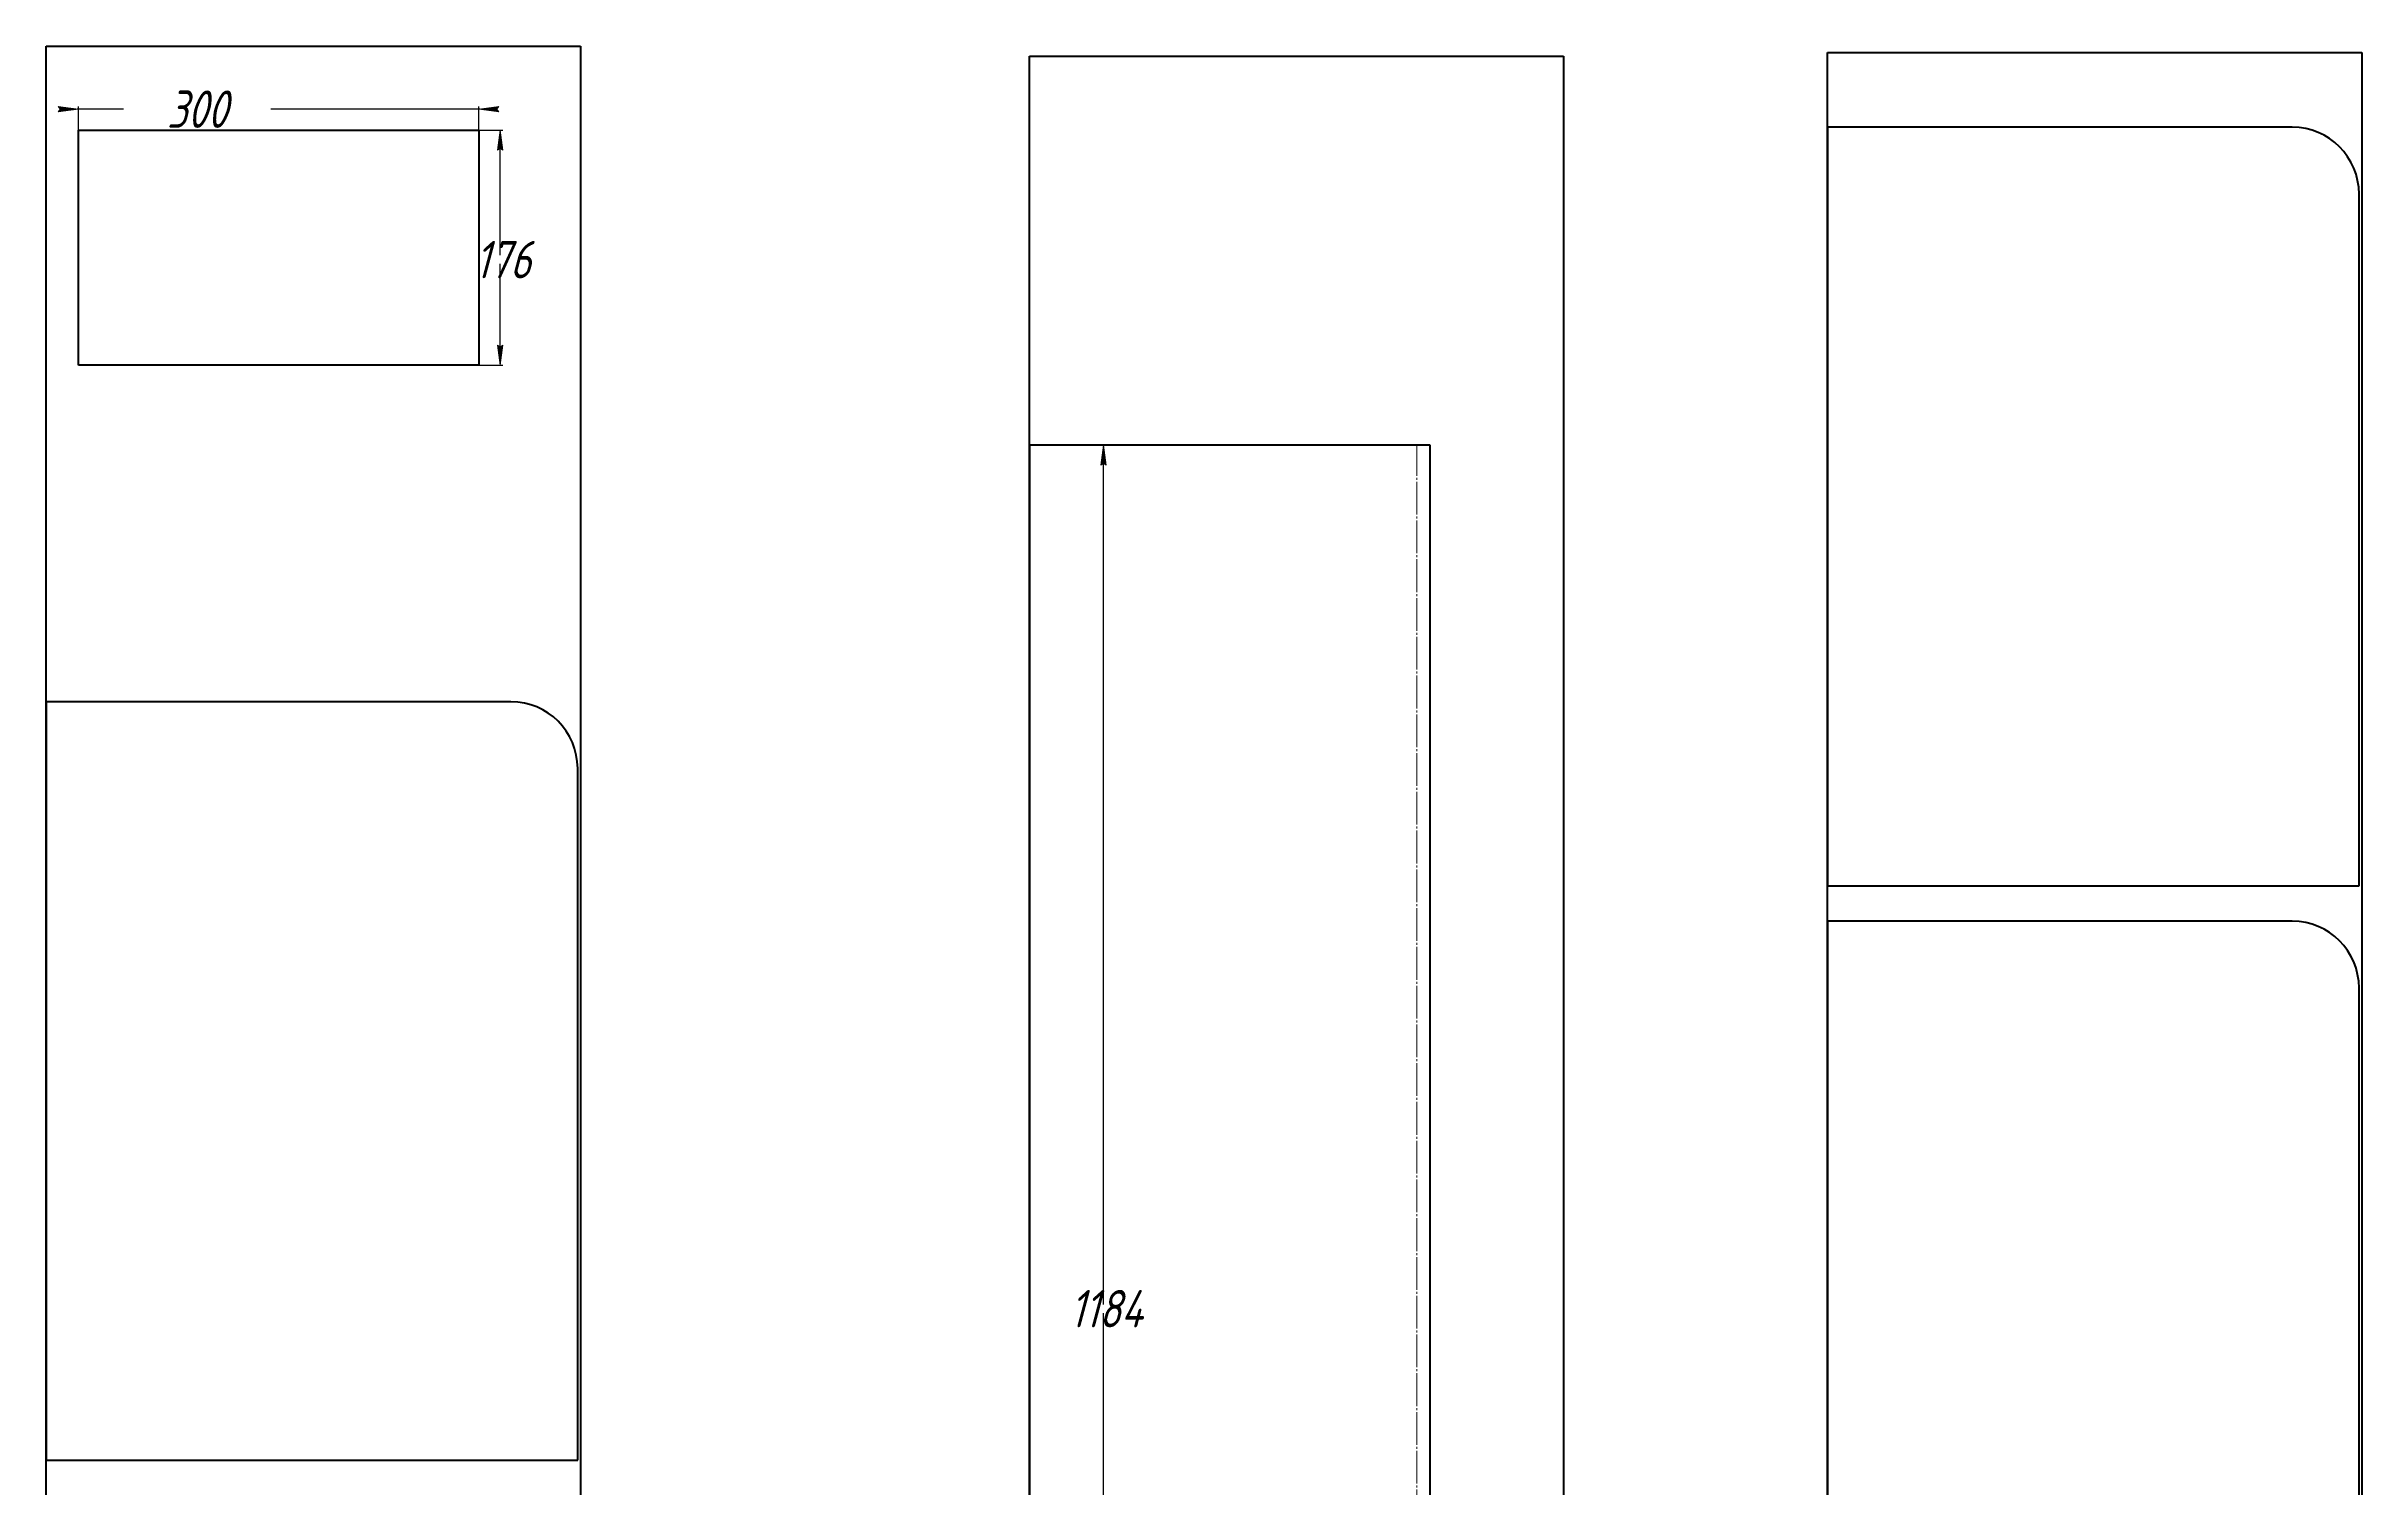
# Model space of a CAD drawing. Header units: millimetres. Extents: x -196 to 3476, y -2003 to 707.
# Drawn here: x 1742 to 3476, y -375 to 705 of the extents above; entities that cross this region are included whole.
import ezdxf

# ---------------------------------------------------------------- set-up
doc = ezdxf.new("R2010")
doc.units = ezdxf.units.MM
for name, pattern in [('K5LT_AXLED', [29.02777862548828, 24.52777862548828, -1.5, 1.5, -1.5]), ('K5LT_BASIC', [0]), ('K5LT_THIN', [0])]:
    doc.linetypes.add(name, pattern=pattern)
doc.layers.add('Системный слой', color=7, linetype='Continuous')
doc.styles.add('KDIMTEXTSTYLE', font='GOST_AU.SHX', dxfattribs={"width": 0.96, "oblique": 15, "height": 5})
doc.dimstyles.new('KDIMSTYLE (1.00)', dxfattribs={"dimtxt": 5, "dimasz": 1, "dimexe": 2, "dimexo": 0, "dimgap": 1, "dimtad": 1, "dimtxsty": 'KDIMTEXTSTYLE', "dimsah": 1, "dimcen": 0, "dimdle": 1, "dimadec": 0, "dimazin": 0, "dimtfac": 0.667, "dimtmove": 0, "dimatfit": 3, "dimfxl": 1, "dimtvp": 1, "dimtolj": 1, "dimtzin": 0, "dimarcsym": 0})

# ---------------------------------------------------------------- blocks, each defined once
blk = doc.blocks.new('U3')
at = {"layer": 'Системный слой', "color": 150, "linetype": 'K5LT_BASIC', "lineweight": 60, "true_color": 0x0080ff}
for p, q in [((1741.502215718783, -1995.254102410818), (1741.502215718783, 704.7458975891816)), ((1741.502215718783, 704.7458975891816), (2141.502215718783, 704.7458975891816)), ((2141.502215718783, 704.7458975891816), (2141.502215718783, -1995.254102410818)), ((2141.502215718783, -1995.254102410818), (1741.502215718783, -1995.254102410818))]:
    blk.add_line(p, q, dxfattribs=at)
blk = doc.blocks.new('U4')
at = {"layer": 'Системный слой', "color": 150, "linetype": 'K5LT_BASIC', "lineweight": 60, "true_color": 0x0080ff}
for p, q in [((2478.01869151539, -2002.624310881658), (2478.018691515391, 697.3756891183423)), ((2478.018691515391, 697.3756891183423), (2878.018691515391, 697.3756891183423)), ((2878.018691515391, 697.3756891183423), (2878.01869151539, -2002.624310881658)), ((2878.01869151539, -2002.624310881658), (2478.01869151539, -2002.624310881658))]:
    blk.add_line(p, q, dxfattribs=at)
blk = doc.blocks.new('U5')
at = {"layer": 'Системный слой', "color": 150, "linetype": 'K5LT_BASIC', "lineweight": 60, "true_color": 0x0080ff}
for p, q in [((3075.775584253677, -1999.864727823337), (3075.775584253677, 700.1352721766634)), ((3075.775584253677, 700.1352721766634), (3475.775584253677, 700.1352721766634)), ((3475.775584253677, 700.1352721766634), (3475.775584253677, -1999.864727823337)), ((3475.775584253677, -1999.864727823337), (3075.775584253677, -1999.864727823337))]:
    blk.add_line(p, q, dxfattribs=at)
blk = doc.blocks.new('KDIMARROW_01')
at = {"layer": 'Системный слой'}
blk.add_hatch(color=0, dxfattribs=at).paths.add_polyline_path([(0, 0), (-15, 1.974787473678591), (-13.5, 1.7e-15), (-15, -1.974787473678587)])
at = {"layer": 'Системный слой', "color": 0, "linetype": 'K5LT_THIN', "lineweight": 18}
for p, q in [((-13.5, 1.7e-15), (-15, 1.974787473678591)), ((-15, 1.974787473678591), (0, 0)), ((0, 0), (-15, -1.974787473678587)), ((-15, -1.974787473678587), (-13.5, 1.7e-15)), ((0, 0), (-1, 0))]:
    blk.add_line(p, q, dxfattribs=at)

msp = doc.modelspace()

# ---------------------------------------------------------------- linework, layer by layer
at = {"layer": 'Системный слой', "color": 150, "linetype": 'K5LT_BASIC', "lineweight": 60, "true_color": 0x0080ff}
for p, q in [((1765.502215718783, 465.9725491555375), (1765.502215718783, 641.9725491555375)), ((1765.502215718783, 641.9725491555375), (2065.502215718783, 641.9725491555374)), ((2065.502215718783, 641.9725491555374), (2065.502215718783, 465.9725491555375)), ((3423.775584253677, 644.148121943886), (3075.775584253677, 644.148121943886)), ((3075.775584253677, 644.148121943886), (3075.775584253677, 76.1481219438856)), ((3473.775584253677, 76.1481219438856), (3473.775584253677, 594.148121943886)), ((2065.502215718783, 465.9725491555375), (1765.502215718783, 465.9725491555375)), ((2778.018691515391, 406.0280137022517), (2478.018691515391, 406.0280137022517)), ((2478.018691515391, 406.0280137022517), (2478.018691515391, -777.9719862977483)), ((2778.018691515391, -777.9719862977483), (2778.018691515391, 406.0280137022517)), ((2089.502215718783, 213.9416177480139), (1741.502215718783, 213.9416177480139)), ((1741.502215718783, 213.9416177480139), (1741.502215718783, -354.0583822519866)), ((2139.502215718783, -354.0583822519866), (2139.502215718783, 163.9416177480139)), ((3075.775584253677, 76.1481219438856), (3473.775584253677, 76.1481219438856)), ((3423.775584253677, 49.6328889456255), (3075.775584253677, 49.6328889456255)), ((3075.775584253677, 49.6328889456255), (3075.775584253677, -518.367111054375)), ((3473.775584253677, -518.367111054375), (3473.775584253677, -0.3671110543745044)), ((1741.502215718783, -354.0583822519866), (2139.502215718783, -354.0583822519866))]:
    msp.add_line(p, q, dxfattribs=at)
at = {"layer": 'Системный слой', "color": 30, "linetype": 'K5LT_AXLED', "lineweight": 18, "true_color": 0xff8000}
msp.add_line((2768.018691515391, -777.9719862977483), (2768.018691515391, 406.0280137022517), dxfattribs=at)
at = {"layer": 'Системный слой', "color": 150, "linetype": 'K5LT_BASIC', "lineweight": 60, "true_color": 0x0080ff}
for centre in [(3423.775584253677, 594.148121943886), (2089.502215718783, 163.9416177480139), (3423.775584253677, -0.3671110543745044)]:
    msp.add_arc(centre, 50.00000000000001, 0, 90, dxfattribs=at)

# ---------------------------------------------------------------- block references
at = {"layer": 'Системный слой'}
for name in ['U3', 'U4', 'U5']:
    msp.add_blockref(name, (0, 0), dxfattribs=at)

# ---------------------------------------------------------------- dimensions: what is measured, and where the dimension line sits
at = {"layer": 'Системный слой', "color": 7}
msp.add_linear_dim(base=(1765.502215718783, 657.6753578630164), p1=(2065.502215718783, 641.9725491555374), p2=(1765.502215718783, 641.9725491555375), location=(1854.415217732943, 657.6753578630164), dimstyle='KDIMSTYLE (1.00)', override={"dimexo": 0, "dimtoh": 1, "dimpost": '\\H28.0;\\W0.965;\\Q15;<>', "dimblk1": 'KDIMARROW_01', "dimblk2": 'KDIMARROW_01', "dimse1": 0, "dimse2": 0, "dimclrt": 7, "dimtmove": 1, "dimtolj": 1}, dxfattribs=at).render()
for base, p1, p2, location in [((2081.468295099661, 641.9725491555374), (2065.502215718783, 465.9725491555375), (2065.502215718783, 641.9725491555374), (2083.468295099661, 545.0175510500374)), ((2533.33762209088, 406.0280137022517), (2478.018691515391, -777.9719862977483), (2478.018691515391, 406.0280137022517), (2535.33762209088, -240.600751921854))]:
    msp.add_linear_dim(base=base, p1=p1, p2=p2, angle=90, location=location, dimstyle='KDIMSTYLE (1.00)', override={"dimexo": 0, "dimtoh": 1, "dimpost": '\\H28.0;\\W0.965;\\Q15;<>', "dimblk1": 'KDIMARROW_01', "dimblk2": 'KDIMARROW_01', "dimse1": 0, "dimse2": 0, "dimclrt": 7, "dimtmove": 1, "dimtolj": 1}, dxfattribs=at).render()

doc.saveas('drawing.dxf')
